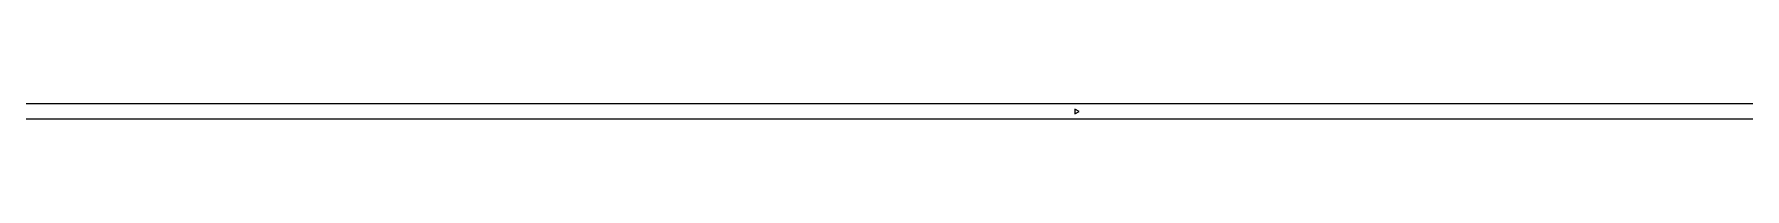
# Model space of a CAD drawing. Header units: millimetres. Extents: x 155910 to 349090, y -230090 to -203978.
# Drawn here: x 187543 to 207993, y -230090 to -229910 of the extents above; entities that cross this region are included whole.
import ezdxf

# ---------------------------------------------------------------- set-up
doc = ezdxf.new("R2010")
doc.units = ezdxf.units.MM

msp = doc.modelspace()

# ---------------------------------------------------------------- linework, layer by layer
at = {"layer": 'V6_FAB1_RAIL_01'}
for p, q in [((347000, -229910), (158000, -229910)), ((347000, -229910), (158000, -229910)), ((200034, -230000), (199983, -229971)), ((199983, -229971), (199983, -230029)), ((200034, -230000), (199983, -229971)), ((199983, -229971), (199983, -230029)), ((199983, -230029), (200034, -230000)), ((199983, -230029), (200034, -230000)), ((347000, -230090), (158000, -230090)), ((347000, -230090), (158000, -230090))]:
    msp.add_line(p, q, dxfattribs=at)

doc.saveas('drawing.dxf')
